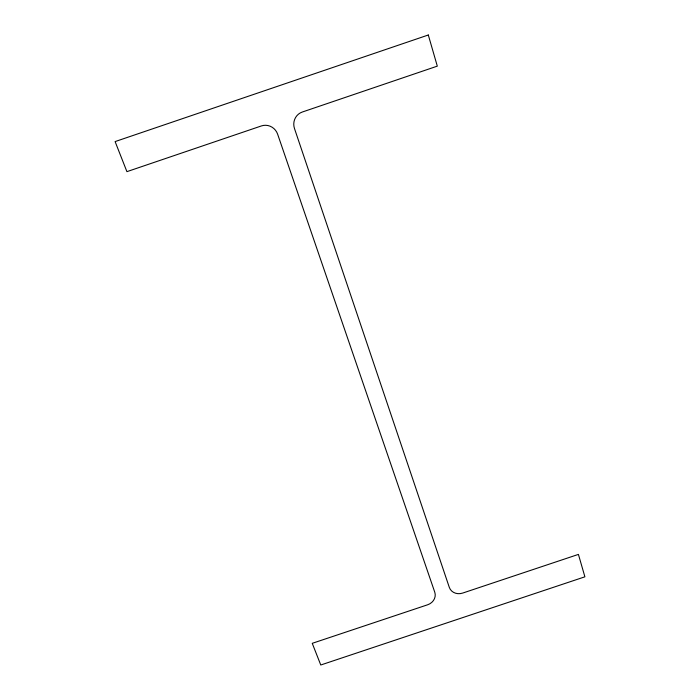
<?xml version="1.0" encoding="UTF-8"?>
<svg xmlns="http://www.w3.org/2000/svg" width="700" height="700" viewBox="0 0 700 700"><rect width="100%" height="100%" fill="white"/><g stroke="black" fill="none" stroke-linecap="round" stroke-linejoin="round"><path stroke-width="1.05" d="M428.304 35L115.106 141.584L126.919 171.649L261.433 125.921A13.029 12.6 65.5 0 1 277.646 134.225L434.77 592.218A10.867 9.678 -15.9 0 1 427.63 604.782L312.252 643.326L320.766 665L584.894 576.817L578.419 554.4L462.665 593.075A10.867 9.678 -18.6 0 1 449.304 587.361L294.473 128.502A13.037 12.609 76.3 0 1 302.277 112.035L437.308 66.141L428.304 35"/></g></svg>
